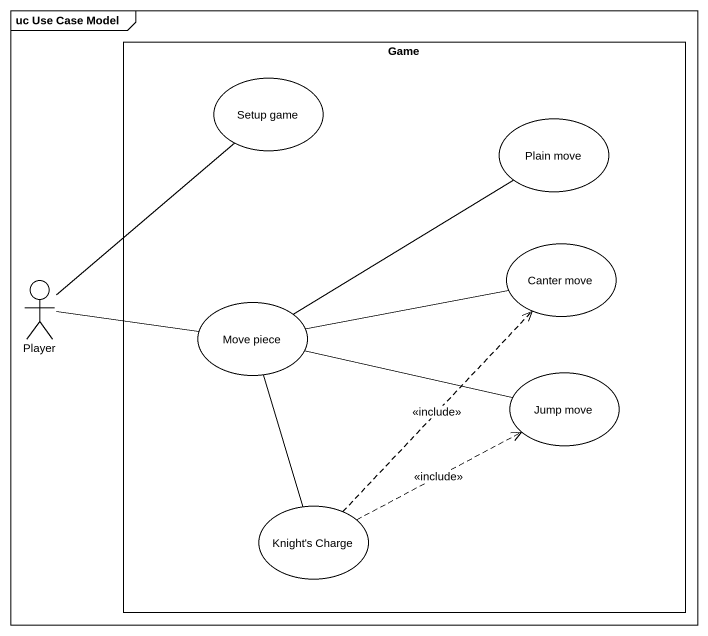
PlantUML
@startuml
mainframe uc Use Case Model
rectangle Game {
  usecase "Setup game" as Setup_game
  usecase "Plain move" as Plain_move
  usecase "Canter move" as Canter_move
  usecase "Move piece" as Move_piece
  usecase "Jump move" as Jump_move
  usecase "Knight's Charge" as Knight_s_Charge
}
actor Player
Player -up- Setup_game
Player -right- Move_piece
Move_piece -up- Plain_move
Move_piece -right- Canter_move
Move_piece -right- Jump_move
Move_piece -- Knight_s_Charge
Knight_s_Charge .up.> Canter_move : <<include>>
Knight_s_Charge .right.> Jump_move : <<include>>
@enduml
